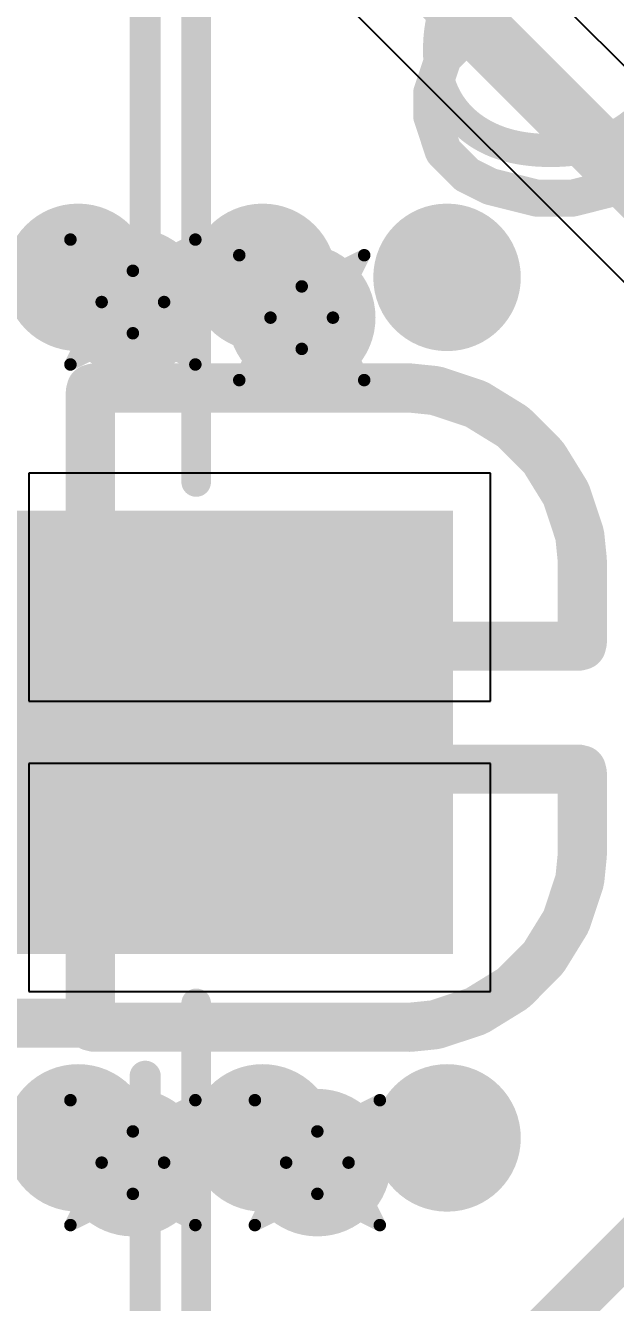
# Model space of a CAD drawing. Header units: inches. Extents: x 0 to 12.4, y -0.6 to 2.2.
# Drawn here: x 1.5478 to 1.6422, y 1.3916 to 1.5961 of the extents above; entities that cross this region are included whole.
import ezdxf

# ---------------------------------------------------------------- set-up
doc = ezdxf.new("R2010")
doc.units = ezdxf.units.IN
doc.header["$MEASUREMENT"] = 0
for name, color, linetype in [('Bottom Layer', 5, 'Continuous'), ('Dimension', 6, 'Continuous'), ('Drill Drawing', 1, 'Continuous'), ('Mechanical 4', 56, 'Continuous'), ('Top Layer', 1, 'Continuous'), ('Top Overlay', 2, 'Continuous'), ('Top Paste', 8, 'Continuous'), ('Top Solder', 216, 'Continuous'), ('Via Holes', 16, 'Continuous')]:
    doc.layers.add(name, color=color, linetype=linetype)
doc.styles.add('Arial', font='', dxfattribs={"height": 0.2})
doc.styles.get('Arial').set_extended_font_data('Arial')

# ---------------------------------------------------------------- blocks, each defined once
blk = doc.blocks.new('RT1A221M0605_61')
at = {"layer": 'Top Layer'}
blk.add_hatch(color=1, dxfattribs=at).paths.add_polyline_path([(0.0374, 0.0315), (0.1752, 0.0315), (0.1752, -0.0315), (0.0374, -0.0315)])
at = {"layer": 'Top Paste'}
blk.add_hatch(color=8, dxfattribs=at).paths.add_polyline_path([(0.0374, 0.0315), (0.1752, 0.0315), (0.1752, -0.0315), (0.0374, -0.0315)])
at = {"layer": 'Top Solder'}
blk.add_hatch(color=216, dxfattribs=at).paths.add_polyline_path([(0.0334, 0.0355), (0.1792, 0.0355), (0.1792, -0.0355), (0.0334, -0.0355)])
at = {"layer": 'Top Overlay'}
for points in [[(0.12992, 0.05508, 0.005, 0.005, 0), (0.12992, 0.12992, 0.005, 0.005, 0)], [(0.12992, -0.12992, 0.005, 0.005, 0), (0.12992, -0.05508, 0.005, 0.005, 0)]]:
    blk.add_lwpolyline(points, format="xyseb", dxfattribs=at)
for points in [[(0.12867, 0.05508, 0.0025, 0.0025, 1), (0.13117, 0.05508, 0.0025, 0.0025, 1)], [(0.12867, -0.05508, 0.0025, 0.0025, 1), (0.13117, -0.05508, 0.0025, 0.0025, 1)]]:
    blk.add_lwpolyline(points, format="xyseb", close=True, dxfattribs=at)

msp = doc.modelspace()

# ---------------------------------------------------------------- hatches: boundary and pattern name
at = {"layer": 'Bottom Layer'}
h = msp.add_hatch(color=5, dxfattribs=at)
edge = h.paths.add_edge_path()
edge.add_arc((1.56496, 1.55183), 0.01181, 0, 360)
h = msp.add_hatch(color=5, dxfattribs=at)
edge = h.paths.add_edge_path()
edge.add_arc((1.59199, 1.54933), 0.01181, 0, 360)
h = msp.add_hatch(color=5, dxfattribs=at)
edge = h.paths.add_edge_path()
edge.add_arc((1.56496, 1.41403), 0.01181, 0, 360)
h = msp.add_hatch(color=5, dxfattribs=at)
edge = h.paths.add_edge_path()
edge.add_arc((1.59449, 1.41403), 0.01181, 0, 360)
at = {"layer": 'Dimension'}
h = msp.add_hatch(color=6, dxfattribs=at)
edge = h.paths.add_edge_path()
edge.add_arc((1.55619, 1.55578), 0.01181, 0, 360)
h = msp.add_hatch(color=6, dxfattribs=at)
edge = h.paths.add_edge_path()
edge.add_arc((1.58572, 1.55578), 0.01181, 0, 360)
h = msp.add_hatch(color=6, dxfattribs=at)
edge = h.paths.add_edge_path()
edge.add_arc((1.61525, 1.55578), 0.01181, 0, 360)
h = msp.add_hatch(color=6, dxfattribs=at)
edge = h.paths.add_edge_path()
edge.add_arc((1.55619, 1.41799), 0.01181, 0, 360)
h = msp.add_hatch(color=6, dxfattribs=at)
edge = h.paths.add_edge_path()
edge.add_arc((1.58572, 1.41799), 0.01181, 0, 360)
h = msp.add_hatch(color=6, dxfattribs=at)
edge = h.paths.add_edge_path()
edge.add_arc((1.61525, 1.41799), 0.01181, 0, 360)
at = {"layer": 'Top Layer'}
h = msp.add_hatch(color=1, dxfattribs=at)
edge = h.paths.add_edge_path()
edge.add_arc((1.56496, 1.55183), 0.01181, 0, 360)
h = msp.add_hatch(color=1, dxfattribs=at)
edge = h.paths.add_edge_path()
edge.add_arc((1.59199, 1.54933), 0.01181, 0, 360)
h = msp.add_hatch(color=1, dxfattribs=at)
edge = h.paths.add_edge_path()
edge.add_arc((1.56496, 1.41403), 0.01181, 0, 360)
h = msp.add_hatch(color=1, dxfattribs=at)
edge = h.paths.add_edge_path()
edge.add_arc((1.59449, 1.41403), 0.01181, 0, 360)
at = {"layer": 'Via Holes'}
h = msp.add_hatch(color=7, dxfattribs=at)
edge = h.paths.add_edge_path()
edge.add_arc((1.56496, 1.55183), 0.00591, 0, 360)
h = msp.add_hatch(color=7, dxfattribs=at)
edge = h.paths.add_edge_path()
edge.add_arc((1.59199, 1.54933), 0.00591, 0, 360)
h = msp.add_hatch(color=7, dxfattribs=at)
edge = h.paths.add_edge_path()
edge.add_arc((1.56496, 1.41403), 0.00591, 0, 360)
h = msp.add_hatch(color=7, dxfattribs=at)
edge = h.paths.add_edge_path()
edge.add_arc((1.59449, 1.41403), 0.00591, 0, 360)

# ---------------------------------------------------------------- linework, layer by layer
at = {"layer": 'Bottom Layer'}
for p, q in [((1.70865, 1.52457), (1.54436, 1.68887)), ((1.53064, 1.66798), (1.68776, 1.51085))]:
    msp.add_line(p, q, dxfattribs=at)
msp.add_lwpolyline([(1.53571, 1.68022, 0.01, 0.01, 0), (1.7, 1.51592, 0.01, 0.01, 0)], format="xyseb", dxfattribs=at)
at = {"layer": 'Dimension'}
for points in [[(1.55816, 1.53742, 0.00787, 0.00787, 0), (1.5583, 1.53793, 0.00787, 0.00787, 0)], [(1.5583, 1.53793, 0.00787, 0.00787, 0), (1.55881, 1.53807, 0.00787, 0.00787, 0)], [(1.55881, 1.53807, 0.00787, 0.00787, 0), (1.60922, 1.53807, 0.00787, 0.00787, 0)], [(1.60922, 1.53807, 0.00787, 0.00787, 0), (1.60947, 1.53805, 0.00787, 0.00787, 0)], [(1.60947, 1.53805, 0.00787, 0.00787, 0), (1.61312, 1.53768, 0.00787, 0.00787, 0)], [(1.55816, 1.49737, 0.00787, 0.00787, 0), (1.55816, 1.53742, 0.00787, 0.00787, 0)], [(1.61312, 1.53768, 0.00787, 0.00787, 0), (1.61364, 1.53757, 0.00787, 0.00787, 0)], [(1.61364, 1.53757, 0.00787, 0.00787, 0), (1.61967, 1.53557, 0.00787, 0.00787, 0)], [(1.61967, 1.53557, 0.00787, 0.00787, 0), (1.62018, 1.53533, 0.00787, 0.00787, 0)], [(1.62018, 1.53533, 0.00787, 0.00787, 0), (1.62557, 1.53201, 0.00787, 0.00787, 0)], [(1.62557, 1.53201, 0.00787, 0.00787, 0), (1.62602, 1.53166, 0.00787, 0.00787, 0)], [(1.62602, 1.53166, 0.00787, 0.00787, 0), (1.63049, 1.52718, 0.00787, 0.00787, 0)], [(1.63049, 1.52718, 0.00787, 0.00787, 0), (1.63085, 1.52674, 0.00787, 0.00787, 0)], [(1.63085, 1.52674, 0.00787, 0.00787, 0), (1.63417, 1.52135, 0.00787, 0.00787, 0)], [(1.63417, 1.52135, 0.00787, 0.00787, 0), (1.63441, 1.52083, 0.00787, 0.00787, 0)], [(1.63441, 1.52083, 0.00787, 0.00787, 0), (1.63641, 1.5148, 0.00787, 0.00787, 0)], [(1.63641, 1.5148, 0.00787, 0.00787, 0), (1.63652, 1.51429, 0.00787, 0.00787, 0)], [(1.63652, 1.51429, 0.00787, 0.00787, 0), (1.63689, 1.51063, 0.00787, 0.00787, 0)], [(1.63689, 1.51063, 0.00787, 0.00787, 0), (1.6369, 1.51038, 0.00787, 0.00787, 0)], [(1.6369, 1.49737, 0.00787, 0.00787, 0), (1.6369, 1.51038, 0.00787, 0.00787, 0)], [(1.53848, 1.49737, 0.00787, 0.00787, 0), (1.55816, 1.49737, 0.00787, 0.00787, 0)], [(1.53848, 1.49737, 0.00787, 0.00787, 0), (1.55816, 1.49737, 0.00787, 0.00787, 0)], [(1.55816, 1.49737, 0.00787, 0.00787, 0), (1.5583, 1.49686, 0.00787, 0.00787, 0)], [(1.5583, 1.49686, 0.00787, 0.00787, 0), (1.55881, 1.49673, 0.00787, 0.00787, 0)], [(1.63626, 1.49673, 0.00787, 0.00787, 0), (1.63677, 1.49686, 0.00787, 0.00787, 0)], [(1.63677, 1.49686, 0.00787, 0.00787, 0), (1.6369, 1.49737, 0.00787, 0.00787, 0)], [(1.55881, 1.49673, 0.00787, 0.00787, 0), (1.63626, 1.49673, 0.00787, 0.00787, 0)], [(1.55816, 1.4764, 0.00787, 0.00787, 0), (1.5583, 1.47691, 0.00787, 0.00787, 0)], [(1.55816, 1.43635, 0.00787, 0.00787, 0), (1.55816, 1.4764, 0.00787, 0.00787, 0)], [(1.5583, 1.47691, 0.00787, 0.00787, 0), (1.55881, 1.47704, 0.00787, 0.00787, 0)], [(1.55881, 1.47704, 0.00787, 0.00787, 0), (1.63626, 1.47704, 0.00787, 0.00787, 0)], [(1.63626, 1.47704, 0.00787, 0.00787, 0), (1.63677, 1.47691, 0.00787, 0.00787, 0)], [(1.63677, 1.47691, 0.00787, 0.00787, 0), (1.6369, 1.4764, 0.00787, 0.00787, 0)], [(1.6369, 1.46339, 0.00787, 0.00787, 0), (1.6369, 1.4764, 0.00787, 0.00787, 0)], [(1.63652, 1.45949, 0.00787, 0.00787, 0), (1.63689, 1.46314, 0.00787, 0.00787, 0)], [(1.63689, 1.46314, 0.00787, 0.00787, 0), (1.6369, 1.46339, 0.00787, 0.00787, 0)], [(1.63441, 1.45294, 0.00787, 0.00787, 0), (1.63641, 1.45897, 0.00787, 0.00787, 0)], [(1.63641, 1.45897, 0.00787, 0.00787, 0), (1.63652, 1.45949, 0.00787, 0.00787, 0)], [(1.63085, 1.44704, 0.00787, 0.00787, 0), (1.63417, 1.45243, 0.00787, 0.00787, 0)], [(1.63417, 1.45243, 0.00787, 0.00787, 0), (1.63441, 1.45294, 0.00787, 0.00787, 0)], [(1.62602, 1.44211, 0.00787, 0.00787, 0), (1.63049, 1.44659, 0.00787, 0.00787, 0)], [(1.63049, 1.44659, 0.00787, 0.00787, 0), (1.63085, 1.44704, 0.00787, 0.00787, 0)], [(1.62018, 1.43844, 0.00787, 0.00787, 0), (1.62557, 1.44176, 0.00787, 0.00787, 0)], [(1.62557, 1.44176, 0.00787, 0.00787, 0), (1.62602, 1.44211, 0.00787, 0.00787, 0)], [(1.61364, 1.4362, 0.00787, 0.00787, 0), (1.61967, 1.4382, 0.00787, 0.00787, 0)], [(1.61967, 1.4382, 0.00787, 0.00787, 0), (1.62018, 1.43844, 0.00787, 0.00787, 0)], [(1.53848, 1.43635, 0.00787, 0.00787, 0), (1.55816, 1.43635, 0.00787, 0.00787, 0)], [(1.53848, 1.43635, 0.00787, 0.00787, 0), (1.55816, 1.43635, 0.00787, 0.00787, 0)], [(1.55816, 1.43635, 0.00787, 0.00787, 0), (1.5583, 1.43584, 0.00787, 0.00787, 0)], [(1.5583, 1.43584, 0.00787, 0.00787, 0), (1.55881, 1.43571, 0.00787, 0.00787, 0)], [(1.55881, 1.43571, 0.00787, 0.00787, 0), (1.60922, 1.43571, 0.00787, 0.00787, 0)], [(1.60922, 1.43571, 0.00787, 0.00787, 0), (1.60947, 1.43572, 0.00787, 0.00787, 0)], [(1.60947, 1.43572, 0.00787, 0.00787, 0), (1.61312, 1.43609, 0.00787, 0.00787, 0)], [(1.61312, 1.43609, 0.00787, 0.00787, 0), (1.61364, 1.4362, 0.00787, 0.00787, 0)], [(1.61015, 1.36629, 0.00787, 0.00787, 0), (1.65498, 1.41112, 0.00787, 0.00787, 0)]]:
    msp.add_lwpolyline(points, format="xyseb", dxfattribs=at)
for points in [[(1.55633, 1.53793, 0.00394, 0.00394, 1), (1.56027, 1.53793, 0.00394, 0.00394, 1)], [(1.55633, 1.53793, 0.00394, 0.00394, 1), (1.56027, 1.53793, 0.00394, 0.00394, 1)], [(1.55684, 1.53807, 0.00394, 0.00394, 1), (1.56077, 1.53807, 0.00394, 0.00394, 1)], [(1.55684, 1.53807, 0.00394, 0.00394, 1), (1.56077, 1.53807, 0.00394, 0.00394, 1)], [(1.60725, 1.53807, 0.00394, 0.00394, 1), (1.61119, 1.53807, 0.00394, 0.00394, 1)], [(1.60725, 1.53807, 0.00394, 0.00394, 1), (1.61119, 1.53807, 0.00394, 0.00394, 1)], [(1.6075, 1.53805, 0.00394, 0.00394, 1), (1.61144, 1.53805, 0.00394, 0.00394, 1)], [(1.6075, 1.53805, 0.00394, 0.00394, 1), (1.61144, 1.53805, 0.00394, 0.00394, 1)], [(1.55619, 1.53742, 0.00394, 0.00394, 1), (1.56013, 1.53742, 0.00394, 0.00394, 1)], [(1.55619, 1.53742, 0.00394, 0.00394, 1), (1.56013, 1.53742, 0.00394, 0.00394, 1)], [(1.61115, 1.53768, 0.00394, 0.00394, 1), (1.61509, 1.53768, 0.00394, 0.00394, 1)], [(1.61115, 1.53768, 0.00394, 0.00394, 1), (1.61509, 1.53768, 0.00394, 0.00394, 1)], [(1.61167, 1.53757, 0.00394, 0.00394, 1), (1.61561, 1.53757, 0.00394, 0.00394, 1)], [(1.61167, 1.53757, 0.00394, 0.00394, 1), (1.61561, 1.53757, 0.00394, 0.00394, 1)], [(1.6177, 1.53557, 0.00394, 0.00394, 1), (1.62164, 1.53557, 0.00394, 0.00394, 1)], [(1.6177, 1.53557, 0.00394, 0.00394, 1), (1.62164, 1.53557, 0.00394, 0.00394, 1)], [(1.61821, 1.53533, 0.00394, 0.00394, 1), (1.62215, 1.53533, 0.00394, 0.00394, 1)], [(1.61821, 1.53533, 0.00394, 0.00394, 1), (1.62215, 1.53533, 0.00394, 0.00394, 1)], [(1.6236, 1.53201, 0.00394, 0.00394, 1), (1.62754, 1.53201, 0.00394, 0.00394, 1)], [(1.6236, 1.53201, 0.00394, 0.00394, 1), (1.62754, 1.53201, 0.00394, 0.00394, 1)], [(1.62405, 1.53166, 0.00394, 0.00394, 1), (1.62798, 1.53166, 0.00394, 0.00394, 1)], [(1.62405, 1.53166, 0.00394, 0.00394, 1), (1.62798, 1.53166, 0.00394, 0.00394, 1)], [(1.62853, 1.52718, 0.00394, 0.00394, 1), (1.63246, 1.52718, 0.00394, 0.00394, 1)], [(1.62853, 1.52718, 0.00394, 0.00394, 1), (1.63246, 1.52718, 0.00394, 0.00394, 1)], [(1.62888, 1.52674, 0.00394, 0.00394, 1), (1.63281, 1.52674, 0.00394, 0.00394, 1)], [(1.62888, 1.52674, 0.00394, 0.00394, 1), (1.63281, 1.52674, 0.00394, 0.00394, 1)], [(1.6322, 1.52135, 0.00394, 0.00394, 1), (1.63614, 1.52135, 0.00394, 0.00394, 1)], [(1.6322, 1.52135, 0.00394, 0.00394, 1), (1.63614, 1.52135, 0.00394, 0.00394, 1)], [(1.63244, 1.52083, 0.00394, 0.00394, 1), (1.63638, 1.52083, 0.00394, 0.00394, 1)], [(1.63244, 1.52083, 0.00394, 0.00394, 1), (1.63638, 1.52083, 0.00394, 0.00394, 1)], [(1.63444, 1.5148, 0.00394, 0.00394, 1), (1.63838, 1.5148, 0.00394, 0.00394, 1)], [(1.63444, 1.5148, 0.00394, 0.00394, 1), (1.63838, 1.5148, 0.00394, 0.00394, 1)], [(1.63455, 1.51429, 0.00394, 0.00394, 1), (1.63849, 1.51429, 0.00394, 0.00394, 1)], [(1.63455, 1.51429, 0.00394, 0.00394, 1), (1.63849, 1.51429, 0.00394, 0.00394, 1)], [(1.63492, 1.51063, 0.00394, 0.00394, 1), (1.63886, 1.51063, 0.00394, 0.00394, 1)], [(1.63492, 1.51063, 0.00394, 0.00394, 1), (1.63886, 1.51063, 0.00394, 0.00394, 1)], [(1.63494, 1.51038, 0.00394, 0.00394, 1), (1.63887, 1.51038, 0.00394, 0.00394, 1)], [(1.63494, 1.51038, 0.00394, 0.00394, 1), (1.63887, 1.51038, 0.00394, 0.00394, 1)], [(1.55619, 1.49737, 0.00394, 0.00394, 1), (1.56013, 1.49737, 0.00394, 0.00394, 1)], [(1.55619, 1.49737, 0.00394, 0.00394, 1), (1.56013, 1.49737, 0.00394, 0.00394, 1)], [(1.55619, 1.49737, 0.00394, 0.00394, 1), (1.56013, 1.49737, 0.00394, 0.00394, 1)], [(1.55619, 1.49737, 0.00394, 0.00394, 1), (1.56013, 1.49737, 0.00394, 0.00394, 1)], [(1.55633, 1.49686, 0.00394, 0.00394, 1), (1.56027, 1.49686, 0.00394, 0.00394, 1)], [(1.55633, 1.49686, 0.00394, 0.00394, 1), (1.56027, 1.49686, 0.00394, 0.00394, 1)], [(1.6348, 1.49686, 0.00394, 0.00394, 1), (1.63874, 1.49686, 0.00394, 0.00394, 1)], [(1.6348, 1.49686, 0.00394, 0.00394, 1), (1.63874, 1.49686, 0.00394, 0.00394, 1)], [(1.63494, 1.49737, 0.00394, 0.00394, 1), (1.63887, 1.49737, 0.00394, 0.00394, 1)], [(1.63494, 1.49737, 0.00394, 0.00394, 1), (1.63887, 1.49737, 0.00394, 0.00394, 1)], [(1.55684, 1.49673, 0.00394, 0.00394, 1), (1.56077, 1.49673, 0.00394, 0.00394, 1)], [(1.55684, 1.49673, 0.00394, 0.00394, 1), (1.56077, 1.49673, 0.00394, 0.00394, 1)], [(1.63429, 1.49673, 0.00394, 0.00394, 1), (1.63823, 1.49673, 0.00394, 0.00394, 1)], [(1.63429, 1.49673, 0.00394, 0.00394, 1), (1.63823, 1.49673, 0.00394, 0.00394, 1)], [(1.55619, 1.4764, 0.00394, 0.00394, 1), (1.56013, 1.4764, 0.00394, 0.00394, 1)], [(1.55619, 1.4764, 0.00394, 0.00394, 1), (1.56013, 1.4764, 0.00394, 0.00394, 1)], [(1.55633, 1.47691, 0.00394, 0.00394, 1), (1.56027, 1.47691, 0.00394, 0.00394, 1)], [(1.55633, 1.47691, 0.00394, 0.00394, 1), (1.56027, 1.47691, 0.00394, 0.00394, 1)], [(1.55684, 1.47704, 0.00394, 0.00394, 1), (1.56077, 1.47704, 0.00394, 0.00394, 1)], [(1.55684, 1.47704, 0.00394, 0.00394, 1), (1.56077, 1.47704, 0.00394, 0.00394, 1)], [(1.63429, 1.47704, 0.00394, 0.00394, 1), (1.63823, 1.47704, 0.00394, 0.00394, 1)], [(1.63429, 1.47704, 0.00394, 0.00394, 1), (1.63823, 1.47704, 0.00394, 0.00394, 1)], [(1.6348, 1.47691, 0.00394, 0.00394, 1), (1.63874, 1.47691, 0.00394, 0.00394, 1)], [(1.6348, 1.47691, 0.00394, 0.00394, 1), (1.63874, 1.47691, 0.00394, 0.00394, 1)], [(1.63494, 1.4764, 0.00394, 0.00394, 1), (1.63887, 1.4764, 0.00394, 0.00394, 1)], [(1.63494, 1.4764, 0.00394, 0.00394, 1), (1.63887, 1.4764, 0.00394, 0.00394, 1)], [(1.63492, 1.46314, 0.00394, 0.00394, 1), (1.63886, 1.46314, 0.00394, 0.00394, 1)], [(1.63492, 1.46314, 0.00394, 0.00394, 1), (1.63886, 1.46314, 0.00394, 0.00394, 1)], [(1.63494, 1.46339, 0.00394, 0.00394, 1), (1.63887, 1.46339, 0.00394, 0.00394, 1)], [(1.63494, 1.46339, 0.00394, 0.00394, 1), (1.63887, 1.46339, 0.00394, 0.00394, 1)], [(1.63444, 1.45897, 0.00394, 0.00394, 1), (1.63838, 1.45897, 0.00394, 0.00394, 1)], [(1.63444, 1.45897, 0.00394, 0.00394, 1), (1.63838, 1.45897, 0.00394, 0.00394, 1)], [(1.63455, 1.45949, 0.00394, 0.00394, 1), (1.63849, 1.45949, 0.00394, 0.00394, 1)], [(1.63455, 1.45949, 0.00394, 0.00394, 1), (1.63849, 1.45949, 0.00394, 0.00394, 1)], [(1.6322, 1.45243, 0.00394, 0.00394, 1), (1.63614, 1.45243, 0.00394, 0.00394, 1)], [(1.6322, 1.45243, 0.00394, 0.00394, 1), (1.63614, 1.45243, 0.00394, 0.00394, 1)], [(1.63244, 1.45294, 0.00394, 0.00394, 1), (1.63638, 1.45294, 0.00394, 0.00394, 1)], [(1.63244, 1.45294, 0.00394, 0.00394, 1), (1.63638, 1.45294, 0.00394, 0.00394, 1)], [(1.62853, 1.44659, 0.00394, 0.00394, 1), (1.63246, 1.44659, 0.00394, 0.00394, 1)], [(1.62853, 1.44659, 0.00394, 0.00394, 1), (1.63246, 1.44659, 0.00394, 0.00394, 1)], [(1.62888, 1.44704, 0.00394, 0.00394, 1), (1.63281, 1.44704, 0.00394, 0.00394, 1)], [(1.62888, 1.44704, 0.00394, 0.00394, 1), (1.63281, 1.44704, 0.00394, 0.00394, 1)], [(1.6236, 1.44176, 0.00394, 0.00394, 1), (1.62754, 1.44176, 0.00394, 0.00394, 1)], [(1.6236, 1.44176, 0.00394, 0.00394, 1), (1.62754, 1.44176, 0.00394, 0.00394, 1)], [(1.62405, 1.44211, 0.00394, 0.00394, 1), (1.62798, 1.44211, 0.00394, 0.00394, 1)], [(1.62405, 1.44211, 0.00394, 0.00394, 1), (1.62798, 1.44211, 0.00394, 0.00394, 1)], [(1.6177, 1.4382, 0.00394, 0.00394, 1), (1.62164, 1.4382, 0.00394, 0.00394, 1)], [(1.6177, 1.4382, 0.00394, 0.00394, 1), (1.62164, 1.4382, 0.00394, 0.00394, 1)], [(1.61821, 1.43844, 0.00394, 0.00394, 1), (1.62215, 1.43844, 0.00394, 0.00394, 1)], [(1.61821, 1.43844, 0.00394, 0.00394, 1), (1.62215, 1.43844, 0.00394, 0.00394, 1)], [(1.55619, 1.43635, 0.00394, 0.00394, 1), (1.56013, 1.43635, 0.00394, 0.00394, 1)], [(1.55619, 1.43635, 0.00394, 0.00394, 1), (1.56013, 1.43635, 0.00394, 0.00394, 1)], [(1.55619, 1.43635, 0.00394, 0.00394, 1), (1.56013, 1.43635, 0.00394, 0.00394, 1)], [(1.55619, 1.43635, 0.00394, 0.00394, 1), (1.56013, 1.43635, 0.00394, 0.00394, 1)], [(1.55633, 1.43584, 0.00394, 0.00394, 1), (1.56027, 1.43584, 0.00394, 0.00394, 1)], [(1.55633, 1.43584, 0.00394, 0.00394, 1), (1.56027, 1.43584, 0.00394, 0.00394, 1)], [(1.55684, 1.43571, 0.00394, 0.00394, 1), (1.56077, 1.43571, 0.00394, 0.00394, 1)], [(1.55684, 1.43571, 0.00394, 0.00394, 1), (1.56077, 1.43571, 0.00394, 0.00394, 1)], [(1.60725, 1.43571, 0.00394, 0.00394, 1), (1.61119, 1.43571, 0.00394, 0.00394, 1)], [(1.60725, 1.43571, 0.00394, 0.00394, 1), (1.61119, 1.43571, 0.00394, 0.00394, 1)], [(1.6075, 1.43572, 0.00394, 0.00394, 1), (1.61144, 1.43572, 0.00394, 0.00394, 1)], [(1.6075, 1.43572, 0.00394, 0.00394, 1), (1.61144, 1.43572, 0.00394, 0.00394, 1)], [(1.61115, 1.43609, 0.00394, 0.00394, 1), (1.61509, 1.43609, 0.00394, 0.00394, 1)], [(1.61115, 1.43609, 0.00394, 0.00394, 1), (1.61509, 1.43609, 0.00394, 0.00394, 1)], [(1.61167, 1.4362, 0.00394, 0.00394, 1), (1.61561, 1.4362, 0.00394, 0.00394, 1)], [(1.61167, 1.4362, 0.00394, 0.00394, 1), (1.61561, 1.4362, 0.00394, 0.00394, 1)]]:
    msp.add_lwpolyline(points, format="xyseb", close=True, dxfattribs=at)
at = {"layer": 'Drill Drawing'}
for points in [[(1.55496, 1.56183, 0.002, 0.002, 0), (1.56496, 1.55683, 0.002, 0.002, 0)], [(1.55496, 1.56183, 0.002, 0.002, 0), (1.55996, 1.55183, 0.002, 0.002, 0)], [(1.56496, 1.55683, 0.002, 0.002, 0), (1.57496, 1.56183, 0.002, 0.002, 0)], [(1.56996, 1.55183, 0.002, 0.002, 0), (1.57496, 1.56183, 0.002, 0.002, 0)], [(1.58199, 1.55933, 0.002, 0.002, 0), (1.59199, 1.55433, 0.002, 0.002, 0)], [(1.58199, 1.55933, 0.002, 0.002, 0), (1.58699, 1.54933, 0.002, 0.002, 0)], [(1.59199, 1.55433, 0.002, 0.002, 0), (1.60199, 1.55933, 0.002, 0.002, 0)], [(1.59699, 1.54933, 0.002, 0.002, 0), (1.60199, 1.55933, 0.002, 0.002, 0)], [(1.55496, 1.54183, 0.002, 0.002, 0), (1.55996, 1.55183, 0.002, 0.002, 0)], [(1.56996, 1.55183, 0.002, 0.002, 0), (1.57496, 1.54183, 0.002, 0.002, 0)], [(1.58199, 1.53933, 0.002, 0.002, 0), (1.58699, 1.54933, 0.002, 0.002, 0)], [(1.59699, 1.54933, 0.002, 0.002, 0), (1.60199, 1.53933, 0.002, 0.002, 0)], [(1.55496, 1.54183, 0.002, 0.002, 0), (1.56496, 1.54683, 0.002, 0.002, 0)], [(1.56496, 1.54683, 0.002, 0.002, 0), (1.57496, 1.54183, 0.002, 0.002, 0)], [(1.58199, 1.53933, 0.002, 0.002, 0), (1.59199, 1.54433, 0.002, 0.002, 0)], [(1.59199, 1.54433, 0.002, 0.002, 0), (1.60199, 1.53933, 0.002, 0.002, 0)], [(1.55496, 1.42403, 0.002, 0.002, 0), (1.56496, 1.41903, 0.002, 0.002, 0)], [(1.55496, 1.42403, 0.002, 0.002, 0), (1.55996, 1.41403, 0.002, 0.002, 0)], [(1.56496, 1.41903, 0.002, 0.002, 0), (1.57496, 1.42403, 0.002, 0.002, 0)], [(1.56996, 1.41403, 0.002, 0.002, 0), (1.57496, 1.42403, 0.002, 0.002, 0)], [(1.58449, 1.42403, 0.002, 0.002, 0), (1.59449, 1.41903, 0.002, 0.002, 0)], [(1.58449, 1.42403, 0.002, 0.002, 0), (1.58949, 1.41403, 0.002, 0.002, 0)], [(1.59449, 1.41903, 0.002, 0.002, 0), (1.60449, 1.42403, 0.002, 0.002, 0)], [(1.59949, 1.41403, 0.002, 0.002, 0), (1.60449, 1.42403, 0.002, 0.002, 0)], [(1.55496, 1.40403, 0.002, 0.002, 0), (1.55996, 1.41403, 0.002, 0.002, 0)], [(1.56996, 1.41403, 0.002, 0.002, 0), (1.57496, 1.40403, 0.002, 0.002, 0)], [(1.58449, 1.40403, 0.002, 0.002, 0), (1.58949, 1.41403, 0.002, 0.002, 0)], [(1.59949, 1.41403, 0.002, 0.002, 0), (1.60449, 1.40403, 0.002, 0.002, 0)], [(1.55496, 1.40403, 0.002, 0.002, 0), (1.56496, 1.40903, 0.002, 0.002, 0)], [(1.56496, 1.40903, 0.002, 0.002, 0), (1.57496, 1.40403, 0.002, 0.002, 0)], [(1.58449, 1.40403, 0.002, 0.002, 0), (1.59449, 1.40903, 0.002, 0.002, 0)], [(1.59449, 1.40903, 0.002, 0.002, 0), (1.60449, 1.40403, 0.002, 0.002, 0)]]:
    msp.add_lwpolyline(points, format="xyseb", dxfattribs=at)
for points in [[(1.55446, 1.56183, 0.001, 0.001, 1), (1.55546, 1.56183, 0.001, 0.001, 1)], [(1.55446, 1.56183, 0.001, 0.001, 1), (1.55546, 1.56183, 0.001, 0.001, 1)], [(1.57446, 1.56183, 0.001, 0.001, 1), (1.57546, 1.56183, 0.001, 0.001, 1)], [(1.57446, 1.56183, 0.001, 0.001, 1), (1.57546, 1.56183, 0.001, 0.001, 1)], [(1.58149, 1.55933, 0.001, 0.001, 1), (1.58249, 1.55933, 0.001, 0.001, 1)], [(1.58149, 1.55933, 0.001, 0.001, 1), (1.58249, 1.55933, 0.001, 0.001, 1)], [(1.60149, 1.55933, 0.001, 0.001, 1), (1.60249, 1.55933, 0.001, 0.001, 1)], [(1.60149, 1.55933, 0.001, 0.001, 1), (1.60249, 1.55933, 0.001, 0.001, 1)], [(1.56446, 1.55683, 0.001, 0.001, 1), (1.56546, 1.55683, 0.001, 0.001, 1)], [(1.56446, 1.55683, 0.001, 0.001, 1), (1.56546, 1.55683, 0.001, 0.001, 1)], [(1.59149, 1.55433, 0.001, 0.001, 1), (1.59249, 1.55433, 0.001, 0.001, 1)], [(1.59149, 1.55433, 0.001, 0.001, 1), (1.59249, 1.55433, 0.001, 0.001, 1)], [(1.55946, 1.55183, 0.001, 0.001, 1), (1.56046, 1.55183, 0.001, 0.001, 1)], [(1.55946, 1.55183, 0.001, 0.001, 1), (1.56046, 1.55183, 0.001, 0.001, 1)], [(1.56946, 1.55183, 0.001, 0.001, 1), (1.57046, 1.55183, 0.001, 0.001, 1)], [(1.56946, 1.55183, 0.001, 0.001, 1), (1.57046, 1.55183, 0.001, 0.001, 1)], [(1.58649, 1.54933, 0.001, 0.001, 1), (1.58749, 1.54933, 0.001, 0.001, 1)], [(1.58649, 1.54933, 0.001, 0.001, 1), (1.58749, 1.54933, 0.001, 0.001, 1)], [(1.59649, 1.54933, 0.001, 0.001, 1), (1.59749, 1.54933, 0.001, 0.001, 1)], [(1.59649, 1.54933, 0.001, 0.001, 1), (1.59749, 1.54933, 0.001, 0.001, 1)], [(1.56446, 1.54683, 0.001, 0.001, 1), (1.56546, 1.54683, 0.001, 0.001, 1)], [(1.56446, 1.54683, 0.001, 0.001, 1), (1.56546, 1.54683, 0.001, 0.001, 1)], [(1.59149, 1.54433, 0.001, 0.001, 1), (1.59249, 1.54433, 0.001, 0.001, 1)], [(1.59149, 1.54433, 0.001, 0.001, 1), (1.59249, 1.54433, 0.001, 0.001, 1)], [(1.55446, 1.54183, 0.001, 0.001, 1), (1.55546, 1.54183, 0.001, 0.001, 1)], [(1.55446, 1.54183, 0.001, 0.001, 1), (1.55546, 1.54183, 0.001, 0.001, 1)], [(1.57446, 1.54183, 0.001, 0.001, 1), (1.57546, 1.54183, 0.001, 0.001, 1)], [(1.57446, 1.54183, 0.001, 0.001, 1), (1.57546, 1.54183, 0.001, 0.001, 1)], [(1.58149, 1.53933, 0.001, 0.001, 1), (1.58249, 1.53933, 0.001, 0.001, 1)], [(1.58149, 1.53933, 0.001, 0.001, 1), (1.58249, 1.53933, 0.001, 0.001, 1)], [(1.60149, 1.53933, 0.001, 0.001, 1), (1.60249, 1.53933, 0.001, 0.001, 1)], [(1.60149, 1.53933, 0.001, 0.001, 1), (1.60249, 1.53933, 0.001, 0.001, 1)], [(1.55446, 1.42403, 0.001, 0.001, 1), (1.55546, 1.42403, 0.001, 0.001, 1)], [(1.55446, 1.42403, 0.001, 0.001, 1), (1.55546, 1.42403, 0.001, 0.001, 1)], [(1.57446, 1.42403, 0.001, 0.001, 1), (1.57546, 1.42403, 0.001, 0.001, 1)], [(1.57446, 1.42403, 0.001, 0.001, 1), (1.57546, 1.42403, 0.001, 0.001, 1)], [(1.58399, 1.42403, 0.001, 0.001, 1), (1.58499, 1.42403, 0.001, 0.001, 1)], [(1.58399, 1.42403, 0.001, 0.001, 1), (1.58499, 1.42403, 0.001, 0.001, 1)], [(1.60399, 1.42403, 0.001, 0.001, 1), (1.60499, 1.42403, 0.001, 0.001, 1)], [(1.60399, 1.42403, 0.001, 0.001, 1), (1.60499, 1.42403, 0.001, 0.001, 1)], [(1.56446, 1.41903, 0.001, 0.001, 1), (1.56546, 1.41903, 0.001, 0.001, 1)], [(1.56446, 1.41903, 0.001, 0.001, 1), (1.56546, 1.41903, 0.001, 0.001, 1)], [(1.59399, 1.41903, 0.001, 0.001, 1), (1.59499, 1.41903, 0.001, 0.001, 1)], [(1.59399, 1.41903, 0.001, 0.001, 1), (1.59499, 1.41903, 0.001, 0.001, 1)], [(1.55946, 1.41403, 0.001, 0.001, 1), (1.56046, 1.41403, 0.001, 0.001, 1)], [(1.55946, 1.41403, 0.001, 0.001, 1), (1.56046, 1.41403, 0.001, 0.001, 1)], [(1.56946, 1.41403, 0.001, 0.001, 1), (1.57046, 1.41403, 0.001, 0.001, 1)], [(1.56946, 1.41403, 0.001, 0.001, 1), (1.57046, 1.41403, 0.001, 0.001, 1)], [(1.58899, 1.41403, 0.001, 0.001, 1), (1.58999, 1.41403, 0.001, 0.001, 1)], [(1.58899, 1.41403, 0.001, 0.001, 1), (1.58999, 1.41403, 0.001, 0.001, 1)], [(1.59899, 1.41403, 0.001, 0.001, 1), (1.59999, 1.41403, 0.001, 0.001, 1)], [(1.59899, 1.41403, 0.001, 0.001, 1), (1.59999, 1.41403, 0.001, 0.001, 1)], [(1.56446, 1.40903, 0.001, 0.001, 1), (1.56546, 1.40903, 0.001, 0.001, 1)], [(1.56446, 1.40903, 0.001, 0.001, 1), (1.56546, 1.40903, 0.001, 0.001, 1)], [(1.59399, 1.40903, 0.001, 0.001, 1), (1.59499, 1.40903, 0.001, 0.001, 1)], [(1.59399, 1.40903, 0.001, 0.001, 1), (1.59499, 1.40903, 0.001, 0.001, 1)], [(1.55446, 1.40403, 0.001, 0.001, 1), (1.55546, 1.40403, 0.001, 0.001, 1)], [(1.55446, 1.40403, 0.001, 0.001, 1), (1.55546, 1.40403, 0.001, 0.001, 1)], [(1.57446, 1.40403, 0.001, 0.001, 1), (1.57546, 1.40403, 0.001, 0.001, 1)], [(1.57446, 1.40403, 0.001, 0.001, 1), (1.57546, 1.40403, 0.001, 0.001, 1)], [(1.58399, 1.40403, 0.001, 0.001, 1), (1.58499, 1.40403, 0.001, 0.001, 1)], [(1.58399, 1.40403, 0.001, 0.001, 1), (1.58499, 1.40403, 0.001, 0.001, 1)], [(1.60399, 1.40403, 0.001, 0.001, 1), (1.60499, 1.40403, 0.001, 0.001, 1)], [(1.60399, 1.40403, 0.001, 0.001, 1), (1.60499, 1.40403, 0.001, 0.001, 1)]]:
    msp.add_lwpolyline(points, format="xyseb", close=True, dxfattribs=at)
at = {"layer": 'Mechanical 4'}
for points in [[(1.57509, 1.52301, 0.00472, 0.00472, 0), (1.57509, 1.61553, 0.00472, 0.00472, 0)], [(1.61466, 1.59095, 0.00591, 0.00591, 0), (1.61654, 1.59282, 0.00591, 0.00591, 0)], [(1.61279, 1.58533, 0.00591, 0.00591, 0), (1.61466, 1.59095, 0.00591, 0.00591, 0)], [(1.61279, 1.58158, 0.00591, 0.00591, 0), (1.61279, 1.58533, 0.00591, 0.00591, 0)], [(1.61279, 1.58158, 0.00591, 0.00591, 0), (1.61466, 1.57595, 0.00591, 0.00591, 0)], [(1.61466, 1.57595, 0.00591, 0.00591, 0), (1.61841, 1.5722, 0.00591, 0.00591, 0)], [(1.61841, 1.5722, 0.00591, 0.00591, 0), (1.62216, 1.57033, 0.00591, 0.00591, 0)], [(1.64278, 1.57033, 0.00591, 0.00591, 0), (1.64653, 1.5722, 0.00591, 0.00591, 0)], [(1.62216, 1.57033, 0.00591, 0.00591, 0), (1.62966, 1.56845, 0.00591, 0.00591, 0)], [(1.63528, 1.56845, 0.00591, 0.00591, 0), (1.64278, 1.57033, 0.00591, 0.00591, 0)], [(1.62966, 1.56845, 0.00591, 0.00591, 0), (1.63528, 1.56845, 0.00591, 0.00591, 0)], [(1.57509, 1.34702, 0.00472, 0.00472, 0), (1.57509, 1.43954, 0.00472, 0.00472, 0)]]:
    msp.add_lwpolyline(points, format="xyseb", dxfattribs=at)
for points in [[(1.61506, 1.59282, 0.00295, 0.00295, 1), (1.61801, 1.59282, 0.00295, 0.00295, 1)], [(1.61319, 1.59095, 0.00295, 0.00295, 1), (1.61614, 1.59095, 0.00295, 0.00295, 1)], [(1.61319, 1.59095, 0.00295, 0.00295, 1), (1.61614, 1.59095, 0.00295, 0.00295, 1)], [(1.61131, 1.58533, 0.00295, 0.00295, 1), (1.61426, 1.58533, 0.00295, 0.00295, 1)], [(1.61131, 1.58533, 0.00295, 0.00295, 1), (1.61426, 1.58533, 0.00295, 0.00295, 1)], [(1.61131, 1.58158, 0.00295, 0.00295, 1), (1.61426, 1.58158, 0.00295, 0.00295, 1)], [(1.61131, 1.58158, 0.00295, 0.00295, 1), (1.61426, 1.58158, 0.00295, 0.00295, 1)], [(1.61319, 1.57595, 0.00295, 0.00295, 1), (1.61614, 1.57595, 0.00295, 0.00295, 1)], [(1.61319, 1.57595, 0.00295, 0.00295, 1), (1.61614, 1.57595, 0.00295, 0.00295, 1)], [(1.61693, 1.5722, 0.00295, 0.00295, 1), (1.61989, 1.5722, 0.00295, 0.00295, 1)], [(1.61693, 1.5722, 0.00295, 0.00295, 1), (1.61989, 1.5722, 0.00295, 0.00295, 1)], [(1.62068, 1.57033, 0.00295, 0.00295, 1), (1.62364, 1.57033, 0.00295, 0.00295, 1)], [(1.62068, 1.57033, 0.00295, 0.00295, 1), (1.62364, 1.57033, 0.00295, 0.00295, 1)], [(1.64131, 1.57033, 0.00295, 0.00295, 1), (1.64426, 1.57033, 0.00295, 0.00295, 1)], [(1.64131, 1.57033, 0.00295, 0.00295, 1), (1.64426, 1.57033, 0.00295, 0.00295, 1)], [(1.62818, 1.56845, 0.00295, 0.00295, 1), (1.63114, 1.56845, 0.00295, 0.00295, 1)], [(1.62818, 1.56845, 0.00295, 0.00295, 1), (1.63114, 1.56845, 0.00295, 0.00295, 1)], [(1.63381, 1.56845, 0.00295, 0.00295, 1), (1.63676, 1.56845, 0.00295, 0.00295, 1)], [(1.63381, 1.56845, 0.00295, 0.00295, 1), (1.63676, 1.56845, 0.00295, 0.00295, 1)], [(1.57391, 1.52301, 0.00236, 0.00236, 1), (1.57628, 1.52301, 0.00236, 0.00236, 1)], [(1.57391, 1.43954, 0.00236, 0.00236, 1), (1.57628, 1.43954, 0.00236, 0.00236, 1)]]:
    msp.add_lwpolyline(points, format="xyseb", close=True, dxfattribs=at)
at = {"layer": 'Top Layer'}
for p, q in [((1.6222, 1.52443), (1.54831, 1.52443)), ((1.54831, 1.52443), (1.54831, 1.48793)), ((1.6222, 1.48793), (1.6222, 1.52443)), ((1.54831, 1.48793), (1.6222, 1.48793)), ((1.6222, 1.47793), (1.54831, 1.47793)), ((1.54831, 1.47793), (1.54831, 1.44143)), ((1.6222, 1.44143), (1.6222, 1.47793)), ((1.54831, 1.44143), (1.6222, 1.44143))]:
    msp.add_line(p, q, dxfattribs=at)

# ---------------------------------------------------------------- block references
msp.add_blockref('RT1A221M0605_61', (1.43701, 1.48293))

# ---------------------------------------------------------------- texts
at = {"layer": 'Top Overlay', "style": 'Arial'}
msp.add_text('C5', height=0.04, rotation=90, dxfattribs=at).set_placement((1.652, 1.57061))

doc.saveas('drawing.dxf')
